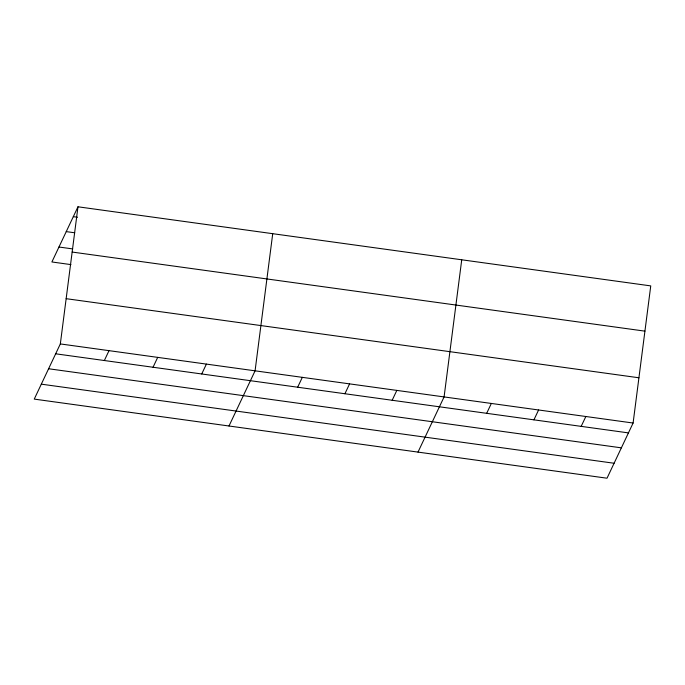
<?xml version="1.0" encoding="UTF-8"?>
<svg xmlns="http://www.w3.org/2000/svg" width="685" height="685" viewBox="0 0 685 685"><rect width="100%" height="100%" fill="white"/><g stroke="black" fill="none" stroke-linecap="round" stroke-linejoin="round"><path stroke-width="1.03" d="M60.331 343.93L77.979 206.793L650.75 285.893L633.103 423.03L607.021 478.207L34.25 399.107L60.331 343.93L633.103 423.03M272.724 233.688L255.077 370.825L228.995 426.001M461.733 259.795L444.085 396.923L418.004 452.1M77.979 206.793L51.897 261.97L70.949 264.607M104.351 360.524L109.018 350.651M153.038 367.246L157.704 357.373M201.724 373.967L206.39 364.103M297.658 387.222L302.325 377.349M344.915 393.747L349.581 383.874M392.171 400.271L396.829 390.399M486.675 413.32L491.342 403.448M533.932 419.845L538.59 409.981M581.18 426.37L585.846 416.506M73.312 216.665L77.551 217.248M66.248 231.616L74.716 232.789M58.97 247.02L72.73 248.92M72.156 252.054L644.928 331.146M66.154 298.677L638.925 377.777M55.665 353.802L628.436 432.894M48.601 368.753L621.372 447.844M41.314 384.157L614.085 463.248"/></g></svg>
